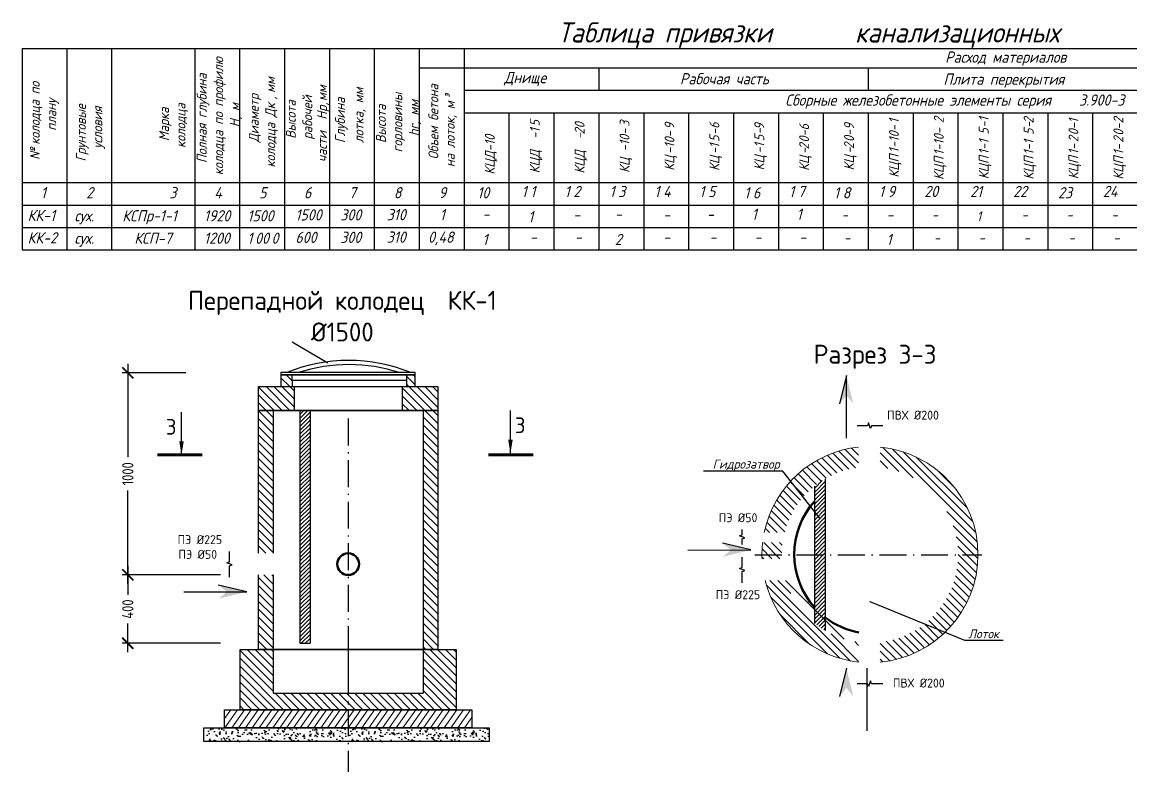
# Model space of a CAD drawing. Header units: millimetres. Extents: x 41756989 to 44740435, y 21258419 to 23626306.
# Drawn here: x 43083598 to 43108294, y 22503909 to 22520607 of the extents above; entities that cross this region are included whole.
import ezdxf
from ezdxf import colors
from ezdxf.entities.mleader import LeaderData, LeaderLine
from ezdxf.math import Vec2, Vec3

# ---------------------------------------------------------------- set-up
doc = ezdxf.new("R2010")
doc.units = ezdxf.units.MM
doc.linetypes.add('ACAD_ISO10W100', pattern=[18.5, 12, -3, 0.5, -3])
for name, color, linetype, lineweight in [('ВК_Текст', 7, 'Continuous', 25), ('Колонны_Ном._пера__250', 250, 'Continuous', 13), ('Размерные линии', 8, 'Continuous', 13), ('Стены', 250, 'Continuous', 20)]:
    doc.layers.add(name, color=color, linetype=linetype, lineweight=lineweight)
doc.layers.add('Колодец', color=7, linetype='Continuous')
doc.layers.add('ШРИФТЫ', color=7, linetype='Continuous')
doc.styles.add('GOST-2.304_Type-B', font='GOST Common.ttf')
doc.styles.add('GOST-2.304_Type-B_italic', font='GOST Common Italic.ttf')
doc.styles.add('note', font='isocpeur.ttf', dxfattribs={"width": 0.9, "oblique": 15})
doc.styles.add('ГОСТ 2.304', font='CS_Gost2304.shx')
doc.dimstyles.new('СПДС', dxfattribs={"dimscale": 100, "dimtxt": 2.5, "dimasz": 2.5, "dimexe": 1.25, "dimexo": 0.625, "dimtad": 1, "dimdec": 0, "dimrnd": 0.001, "dimtxsty": 'ГОСТ 2.304', "dimblk": 'ARCHTICK', "dimblk1": 'ARCHTICK', "dimblk2": 'ARCHTICK', "dimcen": 2.5, "dimdle": 2, "dimadec": 0, "dimazin": 2, "dimtfac": 0.75, "dimtdec": 4, "dimtmove": 1, "dimatfit": 3, "dimldrblk": 'ARCHTICK', "dimfxl": 1, "dimtolj": 1, "dimarcsym": 1})
pattern_1 = [(135, (-5349970.359397043, -4810582.391872942), (-88.38834764831844, -88.38834764831843), [])]

# ---------------------------------------------------------------- blocks, each defined once
blk = doc.blocks.new('_ArchTick')
at = {"color": 0, "linetype": 'ByBlock', "const_width": 0.15}
blk.add_lwpolyline([(-0.5, -0.5), (0.5, 0.5)], dxfattribs=at)
blk = doc.blocks.new('*D2')
at = {"layer": 'Defpoints', "color": 0, "linetype": 'ByBlock', "lineweight": -2, "ltscale": 100, "transparency": 16777216}
for p in [(5328451.766122359, 4842660.12759576), (5329805.760327646, 4842660.12759576), (5330577.28280784, 4838160.677955382)]:
    blk.add_point(p, dxfattribs=at)
at = {"layer": 'Размерные линии', "color": 0, "linetype": 'ByBlock', "lineweight": -3, "ltscale": 100, "transparency": 16777216}
for p, q in [((5328451.766122359, 4842860.12759576), (5328451.766122359, 4840782.277775571)), ((5329743.260327646, 4842660.12759576), (5328326.766122359, 4842660.12759576)), ((5328451.766122359, 4837960.677955382), (5328451.766122359, 4840038.527775571)), ((5330514.78280784, 4838160.677955382), (5328326.766122359, 4838160.677955382))]:
    blk.add_line(p, q, dxfattribs=at)
at = {"layer": 'Размерные линии', "color": 0, "linetype": 'ByBlock', "lineweight": -3, "ltscale": 100, "transparency": 16777216, "xscale": 250, "yscale": 250, "zscale": 250}
for p, rotation in [((5328451.766122359, 4842660.12759576), 90), ((5328451.766122359, 4838160.677955382), 270)]:
    blk.add_blockref('_ArchTick', p, dxfattribs=dict(at, rotation=rotation))
at = {"layer": 'Размерные линии', "color": 0, "linetype": 'ByBlock', "ltscale": 100, "transparency": 16777216, "insert": (5328451.766122358, 4840410.402775572), "char_height": 250, "attachment_point": 5, "rotation": 90, "style": 'ГОСТ 2.304'}
blk.add_mtext('\\A1;1000', dxfattribs=at)
blk = doc.blocks.new('*D3')
at = {"layer": 'Defpoints', "color": 0, "linetype": 'ByBlock', "lineweight": -2, "ltscale": 100, "transparency": 16777216}
for p in [(5328451.766122359, 4838160.677955382), (5329805.760327646, 4838160.677955382), (5330577.282807837, 4836635.407212479)]:
    blk.add_point(p, dxfattribs=at)
at = {"layer": 'Размерные линии', "color": 0, "linetype": 'ByBlock', "lineweight": -3, "ltscale": 100, "transparency": 16777216}
for p, q in [((5329743.260327646, 4838160.677955382), (5328326.766122359, 4838160.677955382)), ((5328451.766122359, 4838360.677955382), (5328451.766122359, 4837716.79258393)), ((5328451.766122359, 4836435.407212479), (5328451.766122359, 4837079.29258393)), ((5330514.782807837, 4836635.407212479), (5328326.766122359, 4836635.407212479))]:
    blk.add_line(p, q, dxfattribs=at)
at = {"layer": 'Размерные линии', "color": 0, "linetype": 'ByBlock', "lineweight": -3, "ltscale": 100, "transparency": 16777216, "xscale": 250, "yscale": 250, "zscale": 250}
for p, rotation in [((5328451.766122359, 4838160.677955382), 90), ((5328451.766122359, 4836635.407212479), 270)]:
    blk.add_blockref('_ArchTick', p, dxfattribs=dict(at, rotation=rotation))
at = {"layer": 'Размерные линии', "color": 0, "linetype": 'ByBlock', "ltscale": 100, "transparency": 16777216, "insert": (5328451.766122358, 4837398.042583931), "char_height": 250, "attachment_point": 5, "rotation": 90, "style": 'ГОСТ 2.304'}
blk.add_mtext('\\A1;400', dxfattribs=at)
blk = doc.blocks.new('_Dot')
at = {"color": 0, "linetype": 'ByBlock', "lineweight": -2}
blk.add_line((-0.5, 0), (-1, 0), dxfattribs=at)
at = {"color": 0, "linetype": 'ByBlock', "const_width": 0.5}
blk.add_lwpolyline([(-0.25, 0, 1), (0.25, 0, 1)], format="xyb", close=True, dxfattribs=at)
blk = doc.blocks.new('hdfj')
at = {"linetype": 'Continuous', "lineweight": 9, "ltscale": 0.5}
h = blk.add_hatch(dxfattribs=at)
h.set_pattern_fill('ANSI31', color=250, scale=1000, angle=90)
h.set_pattern_definition(pattern_1)
h.paths.add_polyline_path([(-2169.739811499603, 3919.69864880573), (-2416.415461597964, 3919.69864880573), (-2416.415461597964, 3660.686080806889), (-2169.739811499603, 3660.686080806889), (-2169.739811499603, 3799.512287016027)])
h = blk.add_hatch(dxfattribs=at)
h.set_pattern_fill('ANSI31', color=250, scale=1000, angle=90)
h.set_pattern_definition(pattern_1)
h.paths.add_polyline_path([(380.681297313422, 3660.686080806889), (572.8400094397366, 3660.686080806889), (572.8400094397366, 3919.69864880573), (380.681297313422, 3919.69864880573), (380.681297313422, 3799.512287016027)])
h = blk.add_hatch(dxfattribs=at)
h.set_pattern_fill('ANSI31', color=250, scale=1000, angle=90)
h.set_pattern_definition(pattern_1)
h.paths.add_polyline_path([(-2121.558177838102, 3660.686080806889), (-2915.028048949316, 3660.686080806889), (-2915.028048949316, 3126.471571583301), (-2121.558177838102, 3126.471571583301)])
h.paths.add_polyline_path([(1078.067298969254, 3660.686080806889), (284.5974278580397, 3660.686080806889), (284.5974278580397, 3126.471571583301), (1078.067298969254, 3126.471571583301)])
h = blk.add_hatch(dxfattribs=at)
h.set_pattern_fill('ANSI31', color=250, scale=1000, angle=90)
h.set_pattern_definition(pattern_1)
h.paths.add_polyline_path([(-2589.184608343989, 2352.790083688684), (-2589.184608343989, 3126.471571583301), (-2915.028048949316, 3126.471571583301), (-2915.028048949316, 2352.790083688684), (-2915.028048949316, -49.4467022754252), (-2589.184608343989, -49.4467022754252)])
h.paths.add_polyline_path([(-2589.184608343989, -532.1892357645556), (-2915.028048949316, -532.1862607477233), (-2915.028048949316, -2195.009594213217), (-2589.184608343989, -2195.009594213217)])
h.paths.add_polyline_path([(1078.067298969254, 2361.141674119979), (1078.067298969254, 3126.471571583301), (752.2238583639264, 3126.471571583301), (752.2238583639264, 2361.141674119979), (752.2238583639264, -532.1850403277203), (752.2238583639264, -2195.009594213217), (1078.067298969254, -2195.009594213217), (1078.067298969254, -532.1842284193262)])
h = blk.add_hatch(dxfattribs=at)
h.set_pattern_fill('ANSI31', color=250, scale=500, angle=180)
h.set_pattern_definition([(225, (-5349970.359397043, -4810582.391872942), (44.19417382415921, -44.19417382415923), [])])
h.paths.add_polyline_path([(-1996.113157035783, -2057.449815405533), (-1768.504351544194, -2057.449815405532), (-1768.504351544194, 3126.471571583301), (-1996.113157035783, 3126.471571583301)])
h = blk.add_hatch(color=256)
h.paths.add_polyline_path([(-3178.643194813281, -911.6520082522184), (-3811.115791655146, -759.4696266977116), (-3619.613309281878, -912.0999398203567)])
h.paths.add_polyline_path([(-3178.64319481235, -911.6520082531497), (-3619.613309281878, -912.0999398203567), (-3810.805317105725, -1065.118988907896)])
h = blk.add_hatch(dxfattribs=at)
h.set_pattern_fill('ANSI31', color=250, scale=1000, angle=90)
h.set_pattern_definition([(135, (-5349970.359397043, -4809962.499344744), (-88.38834764831844, -88.38834764831843), [])])
h.paths.add_polyline_path([(-2589.184608343989, -2195.009594213217), (-3323.995952887461, -2195.009594213217), (-3323.995952887461, -3536.167847841047), (-918.4803749900311, -3536.167847841047), (-918.4803749900311, -3168.832239694893), (-2589.184608343989, -3168.832239694893)])
h.paths.add_polyline_path([(1487.035202907398, -2195.009594213217), (752.2238583639264, -2195.009594213217), (752.2238583639264, -3168.832239694893), (-918.4803749900311, -3168.832239694893), (-918.4803749900311, -3536.167847841047), (1487.035202907398, -3536.167847841047)])
h = blk.add_hatch(dxfattribs=at)
h.set_pattern_fill('ANSI31', color=250, scale=1000, angle=10)
h.set_pattern_definition([(55, (-5349970.359397043, -4809962.499344744), (-102.394005536124, 71.69705454388075), [])])
h.paths.add_polyline_path([(-918.4803749900311, -3536.167847841047), (-3671.490846776403, -3536.167847841047), (-3671.490846776403, -3940.491528018378), (-918.4803749900311, -3940.491528018378)])
h.paths.add_polyline_path([(1834.530096796341, -3536.167847841047), (-918.4803749900311, -3536.167847841047), (-918.4803749900311, -3940.491528018378), (1834.530096796341, -3940.491528018378)])
at = {"layer": 'Колодец', "ltscale": 100}
h = blk.add_hatch(dxfattribs=at)
h.set_pattern_fill('AR-CONC', color=256, scale=40, angle=90, style=0)
h.set_pattern_definition([(140, (-182302.3845818276, 26699.97375609074), (25.10085399303806, 286.9040730403014), [30, -330]), (85.00000000000001, (-182302.3845818276, 26699.97375609074), (-300.8768534800047, -55.50053344519998), [24, -264]), (190.4514, (-182300.2928458275, 26723.88242809102), (-275.7758168243814, 231.4037526856087), [25.496076, -280.4568448]), (136.1842, (-182382.3845818276, 26699.97375609074), (66.20760573160726, 426.8964194502578), [44.99999999999989, -494.9999999999991]), (186.6356, (-182376.8672590274, 26735.54845409095), (-389.6471483601767, 373.8650822194813), [38.2441152, -420.6852]), (81.18420000000005, (-182382.3845818276, 26699.97375609074), (-389.6474403701299, 373.8647780534509), [36, -396]), (111, (-182362.3845818276, 26739.97375609074), (161.0475562661356, 238.7628208473847), [30, -330]), (56.00000000000004, (-182362.3845818276, 26739.97375609074), (-290.0600180187412, 97.3261327686327), [24, -264]), (161.4514, (-182348.9639394283, 26759.8706492912), (-129.0121986839809, 336.089051432596), [25.49607599999987, -280.456844799998]), (127.5, (-182302.3845818276, 26699.97375609074), (-133.1575415325246, 4.863942126916275), [0, -260.8, 0, -268, 0, -265]), (97.49999999999987, (-182302.3845818276, 26699.97375609074), (-157.7646847529441, 105.2278149768594), [0, -152.8, 0, -254.8, 0, -101]), (57.49999999999999, (-182302.3845818276, 26610.77375609148), (9.021948693751932, 213.5289744689636), [0, -99.99999999999977, 0, -311.9999999999991, 0, -413.9999999999991]), (47.5, (-182302.3845818276, 26570.77375609148), (-40.04199293292704, 233.2744677369545), [0, -130, 0, -207.2, 0, -294])])
h.paths.add_polyline_path([(-4095.403681254014, -3940.491528018378), (-4095.403681254014, -4245.999427839182), (-956.5257187765092, -4245.999427839182), (-956.5257187765092, -3940.491528018378)])
h = blk.add_hatch(dxfattribs=at)
h.set_pattern_fill('AR-CONC', color=256, scale=40, angle=90, style=0)
h.set_pattern_definition([(140, (-179125.4612755636, 26699.97375609074), (25.10085399303806, 286.9040730403014), [30, -330]), (85.00000000000001, (-179125.4612755636, 26699.97375609074), (-300.8768534800047, -55.50053344519998), [24, -264]), (190.4514, (-179123.3695395635, 26723.88242809102), (-275.7758168243814, 231.4037526856087), [25.496076, -280.4568448]), (136.1842, (-179205.4612755636, 26699.97375609074), (66.20760573160726, 426.8964194502578), [44.99999999999989, -494.9999999999991]), (186.6356, (-179199.9439527635, 26735.54845409095), (-389.6471483601767, 373.8650822194813), [38.2441152, -420.6852]), (81.18420000000005, (-179205.4612755636, 26699.97375609074), (-389.6474403701299, 373.8647780534509), [36, -396]), (111, (-179185.4612755636, 26739.97375609074), (161.0475562661356, 238.7628208473847), [30, -330]), (56.00000000000004, (-179185.4612755636, 26739.97375609074), (-290.0600180187412, 97.3261327686327), [24, -264]), (161.4514, (-179172.0406331643, 26759.8706492912), (-129.0121986839809, 336.089051432596), [25.49607599999988, -280.456844799998]), (127.5, (-179125.4612755636, 26699.97375609074), (-133.1575415325246, 4.863942126916275), [0, -260.8, 0, -268, 0, -265]), (97.49999999999987, (-179125.4612755636, 26699.97375609074), (-157.7646847529441, 105.2278149768594), [0, -152.8, 0, -254.8, 0, -101]), (57.49999999999999, (-179125.4612755636, 26610.77375609148), (9.021948693751932, 213.5289744689636), [0, -99.99999999999977, 0, -311.9999999999991, 0, -413.9999999999991]), (47.5, (-179125.4612755636, 26570.77375609148), (-40.04199293292704, 233.2744677369545), [0, -130, 0, -207.2, 0, -294])])
h.paths.add_polyline_path([(-918.4803749900311, -3940.491528018378), (-918.4803749900311, -4245.999427839182), (2220.397587487474, -4245.999427839182), (2220.397587487474, -3940.491528018378)])
at = {"linetype": 'Continuous', "lineweight": -2, "ltscale": 0.5}
for p, q in [((-2169.739811499603, 3799.512287016027), (-2169.739811499603, 3660.686080806889)), ((380.681297313422, 3799.512287016027), (380.681297313422, 3660.686080806889)), ((-1996.113157035783, 3126.471571583301), (-1996.113157035783, -2057.449815405533)), ((-1768.504351544194, 3126.471571583301), (-1768.504351544194, -2057.449815405533)), ((-1996.113157035783, -2057.449815405533), (-1768.504351544194, -2057.449815405533)), ((-2589.184608343989, -3168.832239694893), (752.2238583639264, -3168.832239694893))]:
    blk.add_line(p, q, dxfattribs=at)
at = {"color": 0, "lineweight": 40}
blk.add_line((2210.834838915616, 2139.907574702054), (3205.234838915989, 2139.907574702054), dxfattribs=at)
for p, q in [((-4578.223561373539, -913.0736833438277), (-3178.643194813281, -911.6520082522184)), ((-3178.643194813281, -911.6520082522184), (-3811.115791655146, -759.4696266977116))]:
    blk.add_line(p, q)
at = {"lineweight": 50}
blk.add_circle((-918.4803749900311, -293.6511514140293), 242.4678929935797, dxfattribs=at)
at = {"layer": 'ВК_Текст', "linetype": 'Continuous'}
blk.add_lwpolyline([(-3560.996442642994, -586.5896700890735), (-3560.996442642994, -332.9074056260288), (-3501.105899550952, -311.1090306257829), (-3620.886985736899, -267.5122806262225), (-3560.996442642994, -245.7139056259766), (-3560.996442642994, -15.11942354496568)], dxfattribs=at)
at = {"layer": 'Колодец', "ltscale": 300}
blk.add_line((-2164.454259702936, 4655.493353138678), (-1373.109482135624, 4186.844812707044), dxfattribs=at)
at = {"layer": 'Колодец'}
for p, q in [((-2121.558177838102, 3660.686080806889), (-2121.558177838102, 3126.471571583301)), ((284.5974278580397, 3660.686080806889), (284.5974278580397, 3126.471571583301)), ((-2589.184608343989, 3126.471571583301), (-2589.184608343989, 2352.790083688684)), ((752.2238583639264, 3126.471571583301), (752.2238583639264, 2361.141674119979)), ((-2589.184608343989, 2352.790083688684), (-2589.184608343989, -49.4467022754252)), ((752.2238583639264, 2361.141674119979), (752.2238583639264, -3168.832239694893)), ((-2589.184608343989, -532.1892357645556), (-2589.184608343989, -3168.832239694893))]:
    blk.add_line(p, q, dxfattribs=at)
at = {"layer": 'Колодец', "linetype": 'ACAD_ISO10W100', "ltscale": 50}
blk.add_line((-918.4803749900311, 2946.579011391848), (-918.4803749900311, -4920.672077764757), dxfattribs=at)
at = {"layer": 'Колодец', "linetype": 'ACAD_ISO10W100', "ltscale": 100}
blk.add_line((-918.4803749900311, -1874.344991420396), (-918.4803749900311, -3536.167847841047), dxfattribs=at)
at = {"layer": 'Колодец'}
for points in [[(-2416.415461597964, 3919.69864880573), (576.6184110697359, 3919.69864880573), (576.6184110697359, 3971.881725349464), (-2416.415461597964, 3971.881725349464)], [(-2416.415461597964, 3660.686080806889), (572.8400094397366, 3660.686080806889), (572.8400094397366, 3919.69864880573), (-2416.415461597964, 3919.69864880573)], [(-2169.739811499603, 3919.69864880573), (380.681297313422, 3919.69864880573), (380.681297313422, 3799.512287016027), (-2169.739811499603, 3799.512287016027)], [(-2915.028048949316, 3660.686080806889), (1078.067298969254, 3660.686080806889), (1078.067298969254, 3126.471571583301), (-2915.028048949316, 3126.471571583301)], [(-3323.995952887461, -2195.009594213217), (1487.035202907398, -2195.009594213217), (1487.035202907398, -3536.167847841047), (-3323.995952887461, -3536.167847841047)], [(-3671.490846776403, -3536.167847841047), (1834.530096796341, -3536.167847841047), (1834.530096796341, -3940.491528018378), (-3671.490846776403, -3940.491528018378)]]:
    blk.add_lwpolyline(points, close=True, dxfattribs=at)
for points in [[(-2915.028048949316, 2352.790083688684), (-2915.028048949316, 3126.471571583301), (1078.067298969254, 3126.471571583301), (1078.067298969254, 2361.141674119979)], [(-2915.028048949316, -49.4467022754252), (-2915.028048949316, 2352.790083688684)], [(1078.067298969254, 2361.141674119979), (1078.067298969254, -532.1842284193262)], [(1078.067298969254, -532.1842284193262), (1078.067298969254, -2195.009594213217), (-2915.028048949316, -2195.009594213217), (-2915.028048949316, -532.1862607477233)]]:
    blk.add_lwpolyline(points, dxfattribs=at)
at = {"layer": 'Колодец', "ltscale": 300}
blk.add_lwpolyline([(-4133.449025040492, -3940.491528018378), (2220.397587487474, -3940.491528018378), (2220.397587487474, -4245.999427839182), (-4133.449025040492, -4245.999427839182)], close=True, dxfattribs=at)
at = {"layer": 'Колодец'}
for centre, start, end in [((-905.5945761585608, 589.0724674882367), 67.78872233558927, 112.2112776644107), ((-900.84612913616, 495.7663904866204), 72.05112956864815, 107.9488704313518)]:
    blk.add_arc(centre, 3653.945948741675, start, end, dxfattribs=at)
at = {"layer": 'Колонны_Ном._пера__250', "color": 0, "linetype": 'Continuous', "lineweight": 25, "ltscale": 0.1666666666666667}
for p, q in [((-4631.610553869978, 2139.907574702054), (-4631.610553869978, 3089.907574702054)), ((2696.389446130022, 2174.907574702054), (2696.389446130022, 3124.907574702054))]:
    blk.add_line(p, q, dxfattribs=at)
at = {"layer": 'Колонны_Ном._пера__250', "color": 0, "linetype": 'Continuous', "lineweight": 25, "ltscale": 0.1666666666666667, "const_width": 70}
for points in [[(-5170.610553869978, 2139.907574702054), (-4170.610553869978, 2139.907574702054)], [(-5170.610553869978, 2139.907574702054), (-4170.610553869978, 2139.907574702054), (-4170.610553869978, 2139.907574702054)], [(3205.234838915989, 2139.907574702054), (2205.234838915989, 2139.907574702054)]]:
    blk.add_lwpolyline(points, dxfattribs=at)
at = {"layer": 'Колонны_Ном._пера__250', "color": 0, "linetype": 'Continuous', "lineweight": 25, "ltscale": 0.1666666666666667}
for points in [[(2696.389446130022, 2174.907574702054), (2646.11142318137, 2475.357707390562), (2746.667469078675, 2475.357707390562)], [(-4631.610553869978, 2139.907574702054), (-4681.88857681863, 2440.357707390562), (-4581.332530921325, 2440.357707390562)]]:
    blk.add_solid(points, dxfattribs=at)
at = {"layer": 'Колонны_Ном._пера__250', "linetype": 'Continuous', "lineweight": 25, "ltscale": 0.1666666666666667, "style": 'GOST-2.304_Type-B'}
for p in [(2796.389446130022, 2624.907574702054), (-4978.616292379797, 2589.907574702054)]:
    blk.add_text('3', height=350, dxfattribs=at).set_placement(p)
at = {"layer": 'Стены', "linetype": 'ACAD_ISO10W100', "insert": (-1048.055766793899, 5228.938301692717), "char_height": 422.4, "width": 9960.125639643378, "attachment_point": 5, "style": 'GOST-2.304_Type-B'}
blk.add_mtext('Перепадной колодец  КК-1\\P%%C1500 ', dxfattribs=at)
at = {"layer": 'ШРИФТЫ', "lineweight": 5, "style": 'GOST-2.304_Type-B'}
for s, p in [('ПЭ %%C225', (-4719.059192085639, 151.176668218337)), ('ПЭ %%C50', (-4700.713007322513, -176.6784025458619))]:
    blk.add_text(s, height=200, dxfattribs=at).set_placement(p)
at = {"layer": 'Размерные линии', "color": 8, "linetype": 'ByBlock', "ltscale": 100}
for base, p1, p2, text, picture, middle in [((-5827.848627311178, 3967.270567875355), (-3702.331941829994, -532.1790725030005), (-4473.854422024451, 3967.270567875355), '1000', '*D2', (-5827.848627312109, 1717.545747687109)), ((-5827.848627311178, -532.1790725030005), (-3702.331941832788, -2057.449815405533), (-4473.854422024451, -532.1790725030005), '400', '*D3', (-5827.848627312109, -1294.814443953335))]:
    dim = blk.add_linear_dim(base=base, p1=p1, p2=p2, angle=90, text=text, dimstyle='СПДС', override={"dimlwd": 65533, "dimlwe": 65533}, dxfattribs=at)
    dim.commit()
    dim.dimension.update_dxf_attribs({"geometry": picture, "text_midpoint": middle, "text_rotation": 90, "insert": (-5334279.61474967, -4838692.857027885)})
blk = doc.blocks.new('jfh')
h = blk.add_hatch(color=256)
h.paths.add_polyline_path([(-756.072188119404, 3993.771282522008), (-908.2545696739107, 3361.298685680144), (-755.6242565512657, 3552.801168053411)])
h.paths.add_polyline_path([(-756.0721881184727, 3993.771282522939), (-755.6242565512657, 3552.801168053411), (-602.6052074637264, 3361.609160229564)])
at = {"linetype": 'Continuous', "lineweight": 9, "ltscale": 0.5}
h = blk.add_hatch(dxfattribs=at)
h.set_pattern_fill('ANSI31', color=250, scale=1000, angle=90)
h.set_pattern_definition([(135, (4798620.756863759, -5344632.944254401), (-88.38834764831844, -88.38834764831843), [])])
h.paths.add_polyline_path([(-2109.397282395512, -572.796098488383), (-2566.745973676443, -572.7919228021055, 0.3158367054872683), (-482.759551060386, -2392.076054035686), (-482.7782398564741, -1947.67443207372, -0.2946641568196624)])
h.paths.add_polyline_path([(-2176.163853232749, 269.8048964124173), (-2621.623860687017, 269.8048964124173, 0.02807424337417565), (-2636.493640934117, 0), (-2194.785380242392, 0, -0.03446824680432188)])
h.paths.add_polyline_path([(-2636.493640934117, 0, 0.009351502153608046), (-2634.712255596183, -90.0535728354007), (-2192.719609452412, -90.0535728354007, -0.01146816854354392), (-2194.785380242392, 0)])
h.paths.add_polyline_path([(-482.7393043888733, 1947.67946710065), (-482.7393043888733, 2397.262248787098, 0.3254460384714809), (-2585.371880915016, 496.1609565671533), (-2131.068979298696, 496.1903348797932, -0.3057181773312094)])
h.paths.add_polyline_path([(1733.004395541735, 0), (2174.625085547566, 0, 0.1328969437261897), (1846.43808485195, 1212.934943782166), (1765.344131759368, 1232.621735652909), (1826.033481929451, 1247.224502461031, 0.2366723226204708), (0.002982632257044315, 2394.408778532408), (0.004089288413524628, 1950.274550635368, -0.380104718926341)])
h.paths.add_polyline_path([(0.002785700373351574, -1950.274704969488), (-0.001269337721168995, -2394.409188549034, 0.3863295792688132), (2174.625085547566, 0), (1733.004395541735, 0, -0.3801049101726958)])
h = blk.add_hatch(dxfattribs=at)
h.set_pattern_fill('ANSI31', color=250, scale=500, angle=180)
h.set_pattern_definition([(225, (4798620.756863759, -5344632.944254401), (44.19417382415921, -44.19417382415922), [])])
h.paths.add_polyline_path([(-1462.644095742144, 0), (-1462.644095742144, -1179.705240919255, 0.0452723946552211), (-1227.421609510668, -1397.856929438189), (-1227.421609510668, 0)])
h.paths.add_polyline_path([(-1462.644095742144, -1179.705240919255), (-1462.644095742144, -1529.596741373651, 0.03645545024846354), (-1227.421609510668, -1692.279191865586), (-1227.421609510668, -1397.856929438189, -0.04527239465522112)])
h.paths.add_polyline_path([(-1462.644095743075, 1194.676317699254), (-1462.644095743075, 0), (-1227.421609510668, 0), (-1227.421609510668, 1412.828006218188, 0.04527239465537364)])
h.paths.add_polyline_path([(-1462.644095743075, 1529.596741372719), (-1462.644095743075, 1194.676317699254, -0.04527239465537365), (-1227.421609510668, 1412.828006218188), (-1227.421609510668, 1692.279191865586, 0.03645545024861595)])
h = blk.add_hatch(color=256)
h.paths.add_polyline_path([(-2884.636076167226, 104.1725312098861), (-3517.10867300909, 256.3549127643928), (-3325.606190635823, 103.7245996417478)])
h.paths.add_polyline_path([(-2884.636076166295, 104.1725312089548), (-3325.606190635823, 103.7245996417478), (-3516.79819845967, -49.29444944579154)])
h = blk.add_hatch(color=256)
h.paths.add_polyline_path([(-756.072188119404, -2525.87736989744), (-908.2545696739107, -3158.349966739304), (-755.6242565512657, -2966.847484366037)])
h.paths.add_polyline_path([(-756.0721881184727, -2525.877369896509), (-755.6242565512657, -2966.847484366037), (-602.6052074637264, -3158.039492189884)])
for p, q in [((-756.072188119404, 3993.771282522008), (-908.2545696739107, 3361.298685680144)), ((-754.6505130277947, 2594.19091596175), (-756.072188119404, 3993.771282522008)), ((-2884.636076167226, 104.1725312098861), (-3517.10867300909, 256.3549127643928)), ((-4284.216442727484, 102.7508561182767), (-2884.636076167226, 104.1725312098861)), ((-756.072188119404, -2525.87736989744), (-908.2545696739107, -3158.349966739304)), ((-289.6567497560754, -3925.457736457698), (-291.0784248476848, -2525.87736989744))]:
    blk.add_line(p, q)
at = {"linetype": 'Continuous', "lineweight": -2, "ltscale": 0.5}
for p, q in [((-1462.644095742144, -1529.596741373651), (-1462.644095743075, 1529.596741372719)), ((-1227.421609510668, 1692.279191865586), (-1227.421609510668, -1692.279191865586))]:
    blk.add_line(p, q, dxfattribs=at)
at = {"linetype": 'Continuous', "lineweight": 13, "ltscale": 0.5}
for centre, radius, start, end in [((-228.3507197462022, 2.592021918855608), 2408.144316158336, 96.06385472091955, 168.172947628713), ((-230.8904923498631, -9.313225746154785e-10), 2405.515577897332, 275.5079149460371, 84.49198330539409), ((-228.3507197462022, 2.592021918855608), 2408.144316158336, 173.6292176500905, 182.2048146699753), ((-228.3507197462022, 2.592021918855608), 2408.144316158336, 193.8235442645303, 263.9356608269938)]:
    blk.add_arc(centre, radius, start, end, dxfattribs=at)
at = {"lineweight": 50}
for start, end in [(138.0279676435434, 221.9720323564566), (232.3406210560275, 259.1447230655801)]:
    blk.add_arc((-142.8401658963412, 7.485538390465081), 1775.1913586183, start, end, dxfattribs=at)
at = {"layer": 'ВК_Текст', "linetype": 'Continuous'}
for points in [[(54.403663424775, 2873.522439589724), (-199.2786010382697, 2873.522439589724), (-221.0769760385156, 2813.631896497682), (-264.673726038076, 2933.412982683629), (-286.4721010383219, 2873.522439589724), (-517.0665831193328, 2873.522439589724)], [(-3079.835058767349, 229.6181039009243), (-3079.835058767349, 356.4592361329123), (-3019.944515675306, 378.2576111322269), (-3139.725601861253, 421.8543611327186), (-3079.835058767349, 443.6527361320332), (-3079.835058767349, 558.9499771725386)], [(-3080.350848346949, -627.196540649049), (-3080.350848346949, -373.5142761860043), (-3020.460305254906, -351.7159011857584), (-3140.241391440853, -308.119151186198), (-3080.350848346949, -286.3207761859521), (-3080.350848346949, -55.72629410494119)], [(54.403663424775, -2873.522439589724), (-199.2786010382697, -2873.522439589724), (-221.0769760385156, -2813.631896497682), (-264.673726038076, -2933.412982683629), (-286.4721010383219, -2873.522439589724), (-517.0665831193328, -2873.522439589724)]]:
    blk.add_lwpolyline(points, dxfattribs=at)
at = {"layer": 'Колодец', "linetype": 'ACAD_ISO10W100', "ltscale": 50}
blk.add_line((-2793.707991826348, 0), (2260.142238658853, 0), dxfattribs=at)
at = {"layer": 'Стены', "linetype": 'ACAD_ISO10W100', "insert": (-118.2811991628259, 4407.161985253915), "char_height": 422.4, "width": 9960.125639643378, "attachment_point": 5, "style": 'GOST-2.304_Type-B'}
blk.add_mtext('Разрез 3-3', dxfattribs=at)
at = {"layer": 'ШРИФТЫ', "lineweight": 5, "style": 'GOST-2.304_Type-B'}
for s, p in [('ПВХ %%C200', (150.234460927546, 3008.621315400116)), ('ПЭ %%C50', (-3600.300273165107, 723.2394350366667)), ('ПЭ %%C225', (-3667.827468996868, -991.090861462988)), ('ПВХ %%C200', (278.9626395963132, -2959.518585459329))]:
    blk.add_text(s, height=200, dxfattribs=at).set_placement(p)
at = {"layer": 'ШРИФТЫ', "linetype": 'Continuous'}
ml = blk.add_multileader_mtext('Standard', dxfattribs=at)
ml.set_content('Гидрозатвор', color=256, style='GOST-2.304_Type-B_italic')
ml.set_leader_properties()
ml.set_arrow_properties(name='DOT')
ml.build(insert=Vec2(0, 0))
ml.multileader.update_dxf_attribs({"text_left_attachment_type": 6, "text_right_attachment_type": 6, "dogleg_length": 0.36, "arrow_head_size": 12})
ctx = ml.context
ctx.base_point, ctx.char_height, ctx.arrow_head_size, ctx.landing_gap_size, ctx.plane_origin = Vec3(-3806.035328752071, 1857.139690105803), 200, 12, 0.8999999999999999, Vec3(-4007.431513355114, 5048.064252988435)
ctx.left_attachment, ctx.right_attachment, ctx.text_align_type = 6, 6, 1
notes = []
notes.append((ctx, [(1, (1, 1, 0), (-2174.026843903586, 1857.139690105803), (-1, 0), 0.36, [(0, [(-1349.241829429753, 808.1092692771927)], 0, [])])]))
ctx.mtext.insert, ctx.mtext.alignment, ctx.mtext.flow_direction = Vec3(-2990.211086328141, 2117.139690105803), 2, 5
ctx.mtext.has_bg_fill, ctx.mtext.bg_color, ctx.mtext.bg_scale_factor, ctx.mtext.bg_transparency, ctx.mtext.use_window_bg_color = 1, -1027028792, 1.5, 0, 1
ml = blk.add_multileader_mtext('Standard', dxfattribs=at)
ml.set_content('Лоток', color=256, style='GOST-2.304_Type-B_italic')
ml.set_leader_properties()
ml.set_arrow_properties(name='DOT')
ml.build(insert=Vec2(0, 0))
ml.multileader.update_dxf_attribs({"text_left_attachment_type": 6, "text_right_attachment_type": 6, "dogleg_length": 0.36, "arrow_head_size": 12})
ctx = ml.context
ctx.base_point, ctx.char_height, ctx.arrow_head_size, ctx.landing_gap_size, ctx.plane_origin = Vec3(1910.664950926788, -1902.304327584803), 200, 12, 0.8999999999999999, Vec3(1709.268766324036, 1288.620235297829)
ctx.left_attachment, ctx.right_attachment, ctx.text_align_type = 6, 6, 1
notes.append((ctx, [(0, (1, 1, 0), (1874.664950926788, -1902.304327584803), (1, 0), 36, [(0, [(-241.3724740641192, -1040.493529275991)], 0, [])])]))
ctx.mtext.insert, ctx.mtext.alignment, ctx.mtext.flow_direction = Vec3(2300.049799411558, -1662.304327584803), 2, 5
ctx.mtext.has_bg_fill, ctx.mtext.bg_color, ctx.mtext.bg_scale_factor, ctx.mtext.bg_transparency, ctx.mtext.use_window_bg_color = 1, -1027028792, 1.5, 0, 1
for ctx, leaders in notes:
    for number, flags, end, landing, length, lines in leaders:
        leader = LeaderData()
        leader.index, (leader.has_last_leader_line, leader.has_dogleg_vector, leader.attachment_direction) = number, flags
        leader.last_leader_point, leader.dogleg_vector, leader.dogleg_length = Vec3(end), Vec3(landing), length
        for number, points, colour, breaks in lines:
            line = LeaderLine()
            line.index, line.vertices, line.color, line.breaks = number, Vec3.list(points), colors.encode_raw_color(colour), breaks
            leader.lines.append(line)
        ctx.leaders.append(leader)

msp = doc.modelspace()

# ---------------------------------------------------------------- linework, layer by layer
for p, q in [((43083598.26592933, 22520024.34031076), (43121449.66595476, 22520024.34031077)), ((43084598.26592933, 22515533.16642477), (43084598.26592933, 22520024.34031077)), ((43085598.26592933, 22515533.16642477), (43085598.26592933, 22520024.34031077)), ((43087449.66595476, 22515533.16642477), (43087449.66595476, 22520024.34031077)), ((43088449.66595476, 22515533.16642477), (43088449.66595476, 22520024.34031077)), ((43089449.66595476, 22515533.16642477), (43089449.66595476, 22520024.34031077)), ((43090449.66595476, 22515533.16642477), (43090449.66595476, 22520024.34031077)), ((43091449.66595476, 22515533.16642477), (43091449.66595476, 22520024.34031077)), ((43092449.66595476, 22515533.16642477), (43092449.66595476, 22520024.34031077)), ((43093449.66595476, 22515533.16642477), (43093449.66595476, 22520024.34031077)), ((43092449.66595476, 22519589.24326441), (43121449.66595476, 22519589.24326441)), ((43096449.66595476, 22519089.24326441), (43096449.66595476, 22519589.24326441)), ((43102449.66595476, 22519089.24326441), (43102449.66595476, 22519589.24326441)), ((43084598.26592933, 22515533.16642477), (43084598.26592933, 22519024.34031077)), ((43085598.26592933, 22515533.16642477), (43085598.26592933, 22519024.34031077)), ((43087449.66595476, 22515533.16642477), (43087449.66595476, 22519024.34031077)), ((43088449.66595476, 22515533.16642477), (43088449.66595476, 22519024.34031077)), ((43089449.66595476, 22515533.16642477), (43089449.66595476, 22519024.34031077)), ((43091449.66595476, 22515533.16642477), (43091449.66595476, 22519024.34031077)), ((43092449.66595476, 22515533.16642477), (43092449.66595476, 22519024.34031077)), ((43093449.66595476, 22519089.24326441), (43116449.66595476, 22519089.2432644)), ((43093449.66595476, 22515533.16642477), (43093449.66595476, 22519024.34031077)), ((43093449.66595476, 22518589.24326441), (43118449.66595476, 22518589.24326439)), ((43094449.66595476, 22515533.16642477), (43094449.66595476, 22518589.24326441)), ((43095449.66595476, 22515533.16642477), (43095449.66595476, 22518589.24326441)), ((43096449.66595476, 22515533.16642477), (43096449.66595476, 22518589.24326441)), ((43097449.66595476, 22515533.16642477), (43097449.66595476, 22518589.24326441)), ((43098449.66595476, 22515533.16642477), (43098449.66595476, 22518589.24326441)), ((43099449.66595476, 22515533.16642477), (43099449.66595476, 22518589.24326441)), ((43100449.66595476, 22515533.16642477), (43100449.66595476, 22518589.24326441)), ((43101449.66595476, 22515533.16642477), (43101449.66595476, 22518589.24326441)), ((43102449.66595476, 22515533.16642477), (43102449.66595476, 22518589.24326441)), ((43103449.66595476, 22515533.16642477), (43103449.66595476, 22518589.24326441)), ((43104449.66595476, 22515533.16642477), (43104449.66595476, 22518589.24326441)), ((43105449.66595476, 22515533.16642477), (43105449.66595476, 22518589.24326441)), ((43106449.66595476, 22515533.16642477), (43106449.66595476, 22518589.24326441)), ((43107449.66595476, 22515533.16642477), (43107449.66595476, 22518589.24326441)), ((43094449.66595476, 22515533.16642477), (43094449.66595476, 22517589.24326441)), ((43095449.66595476, 22515533.16642477), (43095449.66595476, 22517589.24326441)), ((43096449.66595476, 22515533.16642477), (43096449.66595476, 22517589.24326441)), ((43097449.66595476, 22515533.16642477), (43097449.66595476, 22517589.24326441)), ((43098449.66595476, 22515533.16642477), (43098449.66595476, 22517589.24326441)), ((43099449.66595476, 22515533.16642477), (43099449.66595476, 22517589.24326441)), ((43100449.66595476, 22515533.16642477), (43100449.66595476, 22517589.24326441)), ((43101449.66595476, 22515533.16642477), (43101449.66595476, 22517589.24326441)), ((43102449.66595476, 22515533.16642477), (43102449.66595476, 22517589.24326441)), ((43103449.66595476, 22515533.16642477), (43103449.66595476, 22517589.24326441)), ((43104449.66595476, 22515533.16642477), (43104449.66595476, 22517589.24326441)), ((43105449.66595476, 22515533.16642477), (43105449.66595476, 22517589.24326441)), ((43106449.66595476, 22515533.16642477), (43106449.66595476, 22517589.24326441)), ((43107449.66595476, 22515533.16642477), (43107449.66595476, 22517589.24326441)), ((43083598.26592933, 22517033.16642477), (43121449.66595476, 22517033.16642477)), ((43083598.26592933, 22516533.16642477), (43121449.66595476, 22516533.16642477)), ((43083598.26592933, 22516033.16642477), (43121449.66595476, 22516033.16642477)), ((43084449.66595476, 22516033.16642477), (43119449.66595476, 22516033.16642477)), ((43083598.26592933, 22515533.16642477), (43121449.66595476, 22515533.16642477))]:
    msp.add_line(p, q)
at = {"ltscale": 0.01}
for p in [(43083598.26592933, 22520024.34031077), (43083598.26592933, 22519024.34031077)]:
    msp.add_line(p, (43083598.26592933, 22515533.16642477), dxfattribs=at)

# ---------------------------------------------------------------- block references
at = {"linetype": 'Continuous', "lineweight": -2}
for name, p in [('hdfj', (43091778.58971461, 22508829.2408517)), ('jfh', (43102713.98464315, 22508745.66573927))]:
    msp.add_blockref(name, p, dxfattribs=at)

# ---------------------------------------------------------------- texts
at = {"linetype": 'ByBlock', "style": 'note', "oblique": 15, "width": 0.9}
for s, height, p in [('Таблица привязки ', 450, (43095529.29824818, 22520154.17267188)), ('канализационных ', 450, (43102150.7268196, 22520154.17267188)), ('Расход материалов', 250, (43104159.46689891, 22519704.55242372)), ('Днище', 250, (43094336.28005991, 22519247.14979091)), ('Рабочая часть', 250, (43098250.88255047, 22519222.37290118)), ('Плита перекрытия', 250, (43104119.86549804, 22519214.07831022)), ('Сборные железобетонные элементы серия ', 250, (43100597.06032496, 22518747.14979091)), ('3.900-3 ', 250, (43107139.39502887, 22518747.14979091))]:
    msp.add_text(s, height=height, dxfattribs=at).set_placement(p)
for s, p in [('колодца по профилю', (43088076.50538439, 22517200.153051)), ('Полная глубина', (43087709.83871773, 22517468.77728315)), ('колодца по', (43083989.51482338, 22517877.72204235)), ('мм', (43089235.18482458, 22519032.27923586)), ('мм', (43090386.67378455, 22518849.92911655)), ('Объем бетона ', (43092868.51815791, 22517551.07328133)), ('Диаметр', (43088868.51815791, 22517930.10671461)), ('рабочей', (43090059.95150936, 22517995.78012432)), ('лотка, мм', (43091202.95720739, 22517914.51516488)), ('горловины', (43092066.48285872, 22517706.99653989)), ('³', (43093235.18482458, 22518899.25973734)), ('плану', (43084356.18149005, 22518188.67037798)), ('Грунтовые', (43085017.11813248, 22517503.88457889)), ('условия', (43085383.78479914, 22517790.81212652)), ('Марка', (43086868.51815791, 22517956.85974557)), ('колодца', (43087235.18482458, 22517806.00260271)), ('м', (43088443.17205106, 22518627.83776093)), ('колодца Дк', (43089235.18482458, 22517369.71757181)), (', ', (43089235.18482458, 22518889.17999245)), ('Высота', (43089693.2848427, 22518009.8329279)), ('части  Нр', (43090386.67378455, 22517491.0813922)), (',', (43090386.67378455, 22518755.64340226)), ('Глубина', (43090788.7560363, 22517914.51516488)), ('Высота', (43091699.81619206, 22517914.51516488)), (' hr, мм', (43092433.1495254, 22517942.80087917)), ('на лоток, м', (43093235.18482458, 22517376.88572423)), ('Н', (43088443.17205106, 22518265.14843958)), (', ', (43088443.17205106, 22518445.55204664)), ('1', (43103126.97979318, 22518351.0203358)), ('2', (43104126.97979318, 22518359.48418301)), ('-1', (43105126.97979318, 22518257.42279146)), ('2', (43106126.97979318, 22518351.0203358)), ('0-1', (43107126.97979318, 22518086.49509706)), ('2', (43108126.97979318, 22518351.0203358)), ('9', (43098126.97979318, 22518218.59236071)), ('-6', (43099126.97979318, 22518095.37135116)), ('9', (43100126.97979318, 22518210.12851351)), ('-', (43100126.97979318, 22518107.78199236)), ('0-6', (43101126.97979318, 22517924.44365676)), ('9', (43102126.97979318, 22518210.12851351)), ('0-', (43102126.97979318, 22517936.85429796)), ('-10-', (43103126.97979318, 22517804.4719047)), ('1-10-', (43104126.97979318, 22517642.00805749)), ('5', (43105126.97979318, 22518103.42279146)), ('5', (43106126.97979318, 22518094.67381465)), ('-', (43106126.97979318, 22518248.67381465)), ('0-', (43108126.97979318, 22518077.74612025)), ('-10-', (43098126.97979318, 22517672.04392961)), ('5', (43099126.97979318, 22517941.37135116)), ('5', (43100126.97979318, 22517953.78199236)), ('1-1', (43105126.97979318, 22517659.2208815)), ('1-1', (43106126.97979318, 22517650.4719047)), ('2', (43107126.97979318, 22517932.49509706)), ('2', (43108126.97979318, 22517923.74612025)), ('№', (43083989.51482338, 22517540.03837292)), ('-1', (43099126.97979318, 22517668.09713561)), ('-1', (43100126.97979318, 22517680.50777681)), ('2', (43101126.97979318, 22517770.44365676)), ('-', (43101126.97979318, 22517668.09713561)), ('2', (43102126.97979318, 22517782.85429796)), ('-', (43102126.97979318, 22517680.50777681)), ('1', (43103126.97979318, 22517694.4719047)), ('1-', (43107126.97979318, 22517659.2208815)), ('1-', (43108126.97979318, 22517650.4719047)), ('КЦ', (43098126.97979318, 22517298.04392961)), ('КЦ', (43099126.97979318, 22517294.09713561)), ('КЦ', (43100126.97979318, 22517306.50777681)), ('КЦ', (43101126.97979318, 22517294.09713561)), ('КЦ', (43102126.97979318, 22517306.50777681)), ('КЦП', (43103126.97979318, 22517144.4719047)), ('КЦП', (43104126.97979318, 22517092.00805749)), ('КЦП', (43105126.97979318, 22517109.2208815)), ('КЦП', (43106126.97979318, 22517100.4719047)), ('КЦП', (43107126.97979318, 22517109.2208815)), ('КЦП', (43108126.97979318, 22517100.4719047))]:
    msp.add_text(s, height=220, rotation=90, dxfattribs=at).set_placement(p)
at = {"style": 'note', "oblique": 15, "width": 0.9}
for s, p in [('5', (43095126.97979318, 22518283.6219196)), ('-1', (43095126.97979318, 22518010.34770405)), ('20', (43096126.0793839, 22518106.49140573)), ('3', (43097126.97979318, 22518273.59236071)), ('-10-', (43097126.97979318, 22517727.04392961)), ('КЦД-10', (43094126.0793839, 22517211.98481183)), ('-', (43096126.0793839, 22518004.14488459)), ('КЦД', (43095126.97979318, 22517240.34770405)), ('КЦД', (43096126.0793839, 22517234.14488459)), ('КЦ', (43097126.97979318, 22517250.37726294))]:
    msp.add_text(s, height=220, rotation=90, dxfattribs=at).set_placement(p)
for s, height, p in [('1', 250, (43084013.54054775, 22516683.21334677)), ('2', 250, (43085024.82819453, 22516683.21334677)), ('3', 250, (43086876.22821996, 22516683.21334677)), ('4', 250, (43087876.22821996, 22516683.21334677)), ('5', 250, (43088876.22821996, 22516683.21334677)), ('6', 250, (43089876.22821996, 22516683.21334677)), ('7', 250, (43090876.22821996, 22516683.21334677)), ('8', 250, (43091876.22821996, 22516683.21334677)), ('9', 250, (43092876.22821996, 22516683.21334677)), ('10', 250, (43093735.04682254, 22516683.21334677)), ('1', 250, (43094723.08115633, 22516710.22857423)), ('1', 250, (43094917.31717271, 22516710.22857423)), ('1', 250, (43095681.41448966, 22516710.22857423)), ('2', 250, (43095875.65050603, 22516710.22857423)), ('1', 250, (43096681.41448966, 22516710.22857423)), ('3', 250, (43096875.65050603, 22516710.22857423)), ('1', 250, (43097681.41448966, 22516710.22857423)), ('4', 250, (43097875.65050603, 22516710.22857423)), ('1', 250, (43098681.41448966, 22516710.22857423)), ('5', 250, (43098875.65050603, 22516710.22857423)), ('1', 250, (43099681.41448966, 22516682.19015441)), ('6', 250, (43099875.65050603, 22516682.19015441)), ('1', 250, (43100681.41448966, 22516710.22857423)), ('7', 250, (43100875.65050603, 22516710.22857423)), ('1', 250, (43101681.41448966, 22516682.19015441)), ('8', 250, (43101875.65050603, 22516682.19015441)), ('1', 250, (43102681.41448966, 22516710.22857423)), ('9', 250, (43102875.65050603, 22516710.22857423)), ('20', 250, (43103693.38015588, 22516711.25176659)), ('21', 250, (43104714.21348921, 22516711.25176659)), ('22', 250, (43105672.54682254, 22516711.25176659)), ('23', 250, (43106672.54682254, 22516683.21334677)), ('24', 250, (43107672.54682254, 22516711.25176659)), ('КК-1', 250, (43083720.37114587, 22516177.77709742)), ('сух.', 250, (43084764.85159697, 22516170.16023318)), ('КСПр-1-1', 250, (43085829.81132189, 22516169.25982391)), ('1920', 250, (43087647.49220201, 22516170.16023318)), ('1500', 250, (43088614.02699056, 22516169.25982391)), ('1500', 250, (43089683.63861016, 22516189.39148201)), ('300', 250, (43090683.63861016, 22516189.39148201)), ('310', 250, (43091716.81794091, 22516194.27159557)), ('1', 250, (43092899.55892727, 22516194.27159557)), ('-', 250, (43093851.12971334, 22516206.75688396)), ('1', 250, (43094868.6838705, 22516148.16227529)), ('-', 250, (43095872.09447465, 22516192.55368637)), ('-', 250, (43096801.0661866, 22516206.79659959)), ('-', 250, (43097874.09562549, 22516194.27159557)), ('-', 250, (43098849.85449337, 22516204.92964447)), ('1', 250, (43099849.85449337, 22516204.92964447)), ('1', 250, (43100849.85449337, 22516204.92964447)), ('-', 220, (43101849.85449337, 22516204.92964447)), ('-', 250, (43102851.12971334, 22516192.08195528)), ('-', 220, (43103861.72055367, 22516207.41885983)), ('1', 220, (43104861.72055367, 22516172.36980828)), ('-', 220, (43105861.72055367, 22516207.41885983)), ('-', 220, (43106861.72055367, 22516207.41885983)), ('-', 220, (43107861.72055367, 22516207.41885983)), ('КК-2', 250, (43083720.37114587, 22515677.77709741)), ('сух.', 250, (43084764.85159697, 22515670.16023318)), ('КСП-7', 250, (43086095.89296452, 22515669.25982391)), ('1200', 250, (43087647.49220201, 22515670.16023318)), ('1', 250, (43088614.02699056, 22515669.25982391)), ('00', 250, (43088784.95468496, 22515669.25982391)), ('0', 250, (43089151.62135163, 22515669.25982391)), ('600', 250, (43089683.63861016, 22515689.39148201)), ('300', 250, (43090683.63861016, 22515689.39148201)), ('310', 250, (43091716.81794091, 22515694.27159557)), ('0,48', 250, (43092639.07081608, 22515694.27159557)), ('1', 250, (43093851.12971334, 22515640.47545376)), ('-', 250, (43094906.48473327, 22515694.27159557)), ('-', 250, (43095906.48473327, 22515694.27159557)), ('2', 250, (43096801.0661866, 22515640.47545376)), ('-', 250, (43097874.09562549, 22515694.27159557)), ('-', 250, (43098906.48473327, 22515694.27159557)), ('-', 250, (43099906.48473327, 22515694.27159557)), ('-', 250, (43100906.48473327, 22515694.27159557)), ('-', 220, (43101906.48473327, 22515694.27159557)), ('1', 250, (43102851.12971334, 22515640.47545376)), ('-', 220, (43103906.48473327, 22515694.27159557)), ('-', 220, (43104906.48473327, 22515694.27159557)), ('-', 220, (43105906.48473327, 22515694.27159557)), ('-', 220, (43106906.48473327, 22515694.27159557)), ('-', 220, (43107906.48473327, 22515694.27159557))]:
    msp.add_text(s, height=height, dxfattribs=at).set_placement(p)

doc.saveas('drawing.dxf')
